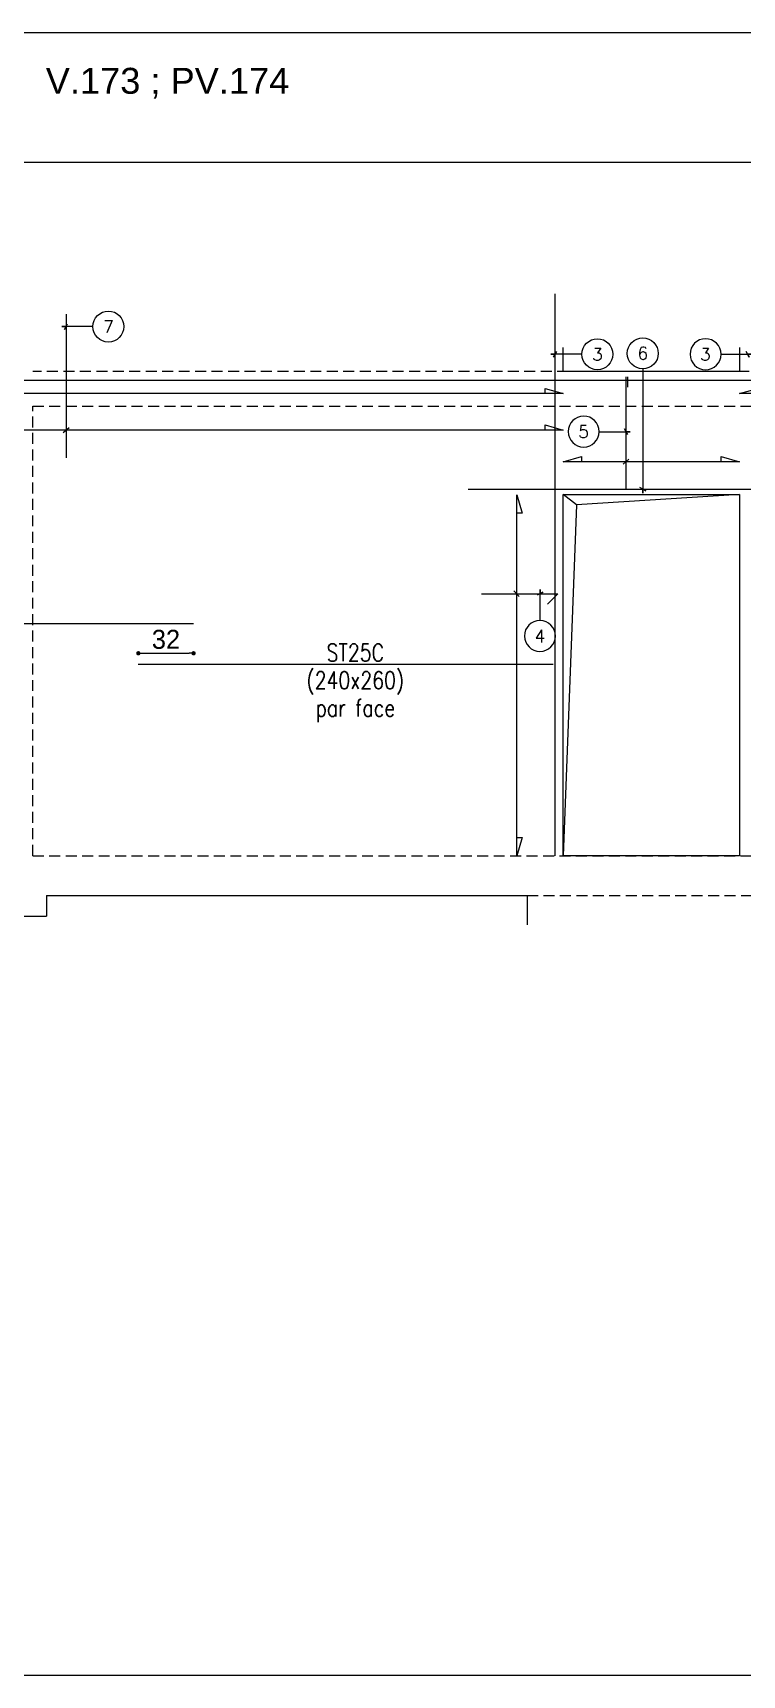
# Model space of a CAD drawing. Header units: metres. Extents: x -5618 to 118954, y -306 to 4637.
# Drawn here: x 86711 to 87121, y 624 to 1574 of the extents above; entities that cross this region are included whole.
import ezdxf
from ezdxf.enums import TextEntityAlignment as Align

# ---------------------------------------------------------------- set-up
doc = ezdxf.new("R2010")
doc.units = ezdxf.units.M
doc.linetypes.add('CACHE', pattern=[9.525, 6.35, -3.175])
for name, color, linetype in [('COTATION', 1, 'Continuous'), ('GO-FER-HA', 140, 'Continuous'), ('STR_COTATION', 1, 'Continuous'), ('STR_TS', 22, 'Continuous'), ('STR_TS_TXT', 7, 'Continuous'), ('STR_VOI-POT', 6, 'Continuous')]:
    doc.layers.add(name, color=color, linetype=linetype)
doc.layers.add('Kofragna_forma', color=7, linetype='Continuous', lineweight=70)
doc.styles.add('ARIAL', font='ARIAL.TTF')
doc.styles.add('TEXTE', font='romans.shx')
doc.styles.add('TEXTE TS', font='romans.shx', dxfattribs={"width": 0.7, "oblique": 15})
doc.dimstyles.new('COUPE-20', dxfattribs={"dimscale": 0.5, "dimtxt": 22, "dimasz": 5, "dimexe": 0.05, "dimexo": 0, "dimgap": 5, "dimtad": 1, "dimdec": 0, "dimdsep": 46, "dimtxsty": 'Standard', "dimblk1": 'DOT', "dimblk2": 'DOT', "dimsah": 1, "dimcen": 0, "dimdle": 150, "dimclrd": 1, "dimclre": 1, "dimclrt": 7, "dimadec": 0, "dimazin": 0, "dimtfac": 1, "dimtdec": 0, "dimtix": 1, "dimtmove": 2, "dimatfit": 3, "dimldrblk": 'DOT', "dimfxl": 0, "dimtvp": 1, "dimtolj": 1, "dimtzin": 0, "dimarcsym": 0})

# ---------------------------------------------------------------- blocks, each defined once
blk = doc.blocks.new('_DOT')
at = {"color": 0, "linetype": 'ByBlock'}
blk.add_line((-0.5, 0), (-1, 0), dxfattribs=at)
at = {"color": 0, "linetype": 'ByBlock', "const_width": 0.5}
blk.add_lwpolyline([(-0.25, 0, 1), (0.25, 0, 1)], format="xyb", close=True, dxfattribs=at)
blk = doc.blocks.new('*D1363')
at = {"layer": 'DEFPOINTS', "color": 0, "linetype": 'ByBlock', "lineweight": -3, "ltscale": 4.5}
for p in [(86803.68, 1232.1, 281.53), (86771.68, 1208.38, 281.53), (86803.68, 1214.85)]:
    blk.add_point(p, dxfattribs=at)
at = {"layer": 'STR_COTATION', "color": 1, "linetype": 'ByBlock', "lineweight": -2, "ltscale": 4.5}
for p, q in [((86771.68, 1214.87), (86771.68, 1214.88)), ((86774.18, 1214.85), (86801.18, 1214.85)), ((86803.68, 1214.83), (86803.68, 1214.83))]:
    blk.add_line(p, q, dxfattribs=at)
at = {"layer": 'STR_COTATION', "color": 1, "linetype": 'ByBlock', "lineweight": -2, "ltscale": 4.5, "xscale": 2.5, "yscale": 2.5, "zscale": 2.5, "rotation": 180}
blk.add_blockref('_DOT', (86771.68, 1214.85), dxfattribs=at)
at = {"layer": 'STR_COTATION', "color": 1, "linetype": 'ByBlock', "lineweight": -2, "ltscale": 4.5, "xscale": 2.5, "yscale": 2.5, "zscale": 2.5}
blk.add_blockref('_DOT', (86803.68, 1214.85), dxfattribs=at)
at = {"layer": 'STR_COTATION', "color": 7, "linetype": 'ByBlock', "lineweight": -3, "ltscale": 4.5, "insert": (86787.68, 1222.85), "char_height": 11, "attachment_point": 5}
blk.add_mtext('\\A1;32', dxfattribs=at)
blk = doc.blocks.new('mrega')
at = {"layer": 'STR_TS_TXT', "style": 'TEXTE TS', "width": 0.8}
for tag, p in [('ST10', (14.48, 0)), ('DIM', (14.48, -16)), ('NOTE', (14.48, -32))]:
    blk.add_attdef(tag, text='', height=10, dxfattribs=at).set_placement(p, align=Align.CENTER)

msp = doc.modelspace()

# ---------------------------------------------------------------- linework, layer by layer
msp.add_lwpolyline([(86167.65, 1573.71), (86167.65, 623.81), (87527.51, 623.81), (87527.51, 1573.71)], close=True)
msp.add_lwpolyline([(87527.51, 1498.77), (86167.65, 1498.77)])
at = {"layer": 'COTATION'}
for p, q in [((86728.22, 1342.49, 281.53), (86731.57, 1345.44, 281.53)), ((87052.18, 1324.17, 281.53), (87055.54, 1327.12, 281.53)), ((86991.98, 1247.62, 375.38), (86989.03, 1250.97, 375.38))]:
    msp.add_line(p, q, dxfattribs=at)
for points, elevation in [([(87007.07, 1365.03), (87007.07, 1368.03), (87017.63, 1365.03), (86576.63, 1365.03), (86587.19, 1368.03), (86587.19, 1365.03)], 375.38), ([(87415.07, 1365.03), (87415.07, 1368.03), (87425.63, 1365.03), (87119.63, 1365.03), (87130.19, 1368.03), (87130.19, 1365.03)], 375.38), ([(87007.07, 1343.97), (87007.07, 1346.97), (87017.63, 1343.97), (86576.63, 1343.97), (86587.19, 1346.97), (86587.19, 1343.97)], 281.53), ([(87109.07, 1325.64), (87109.07, 1328.64), (87119.63, 1325.64), (87017.63, 1325.64), (87028.19, 1328.64), (87028.19, 1325.64)], 281.53), ([(86990.72, 1108.35), (86993.72, 1108.35), (86990.72, 1097.79), (86990.72, 1306.54), (86993.72, 1295.98), (86990.72, 1295.98)], 281.53)]:
    msp.add_lwpolyline(points, dxfattribs=dict(at, elevation=elevation))
at = {"layer": 'GO-FER-HA'}
for points, elevation in [([(86745.36, 1403.84, -512.322006), (86745.36, 1403.77), (86727.5, 1403.77), (86729.9, 1403.77), (86729, 1402.07), (86730.79, 1405.47)], 281.53), ([(87028.35, 1387.84, -512.322006), (87028.35, 1387.77), (87010.48, 1387.77), (87012.88, 1387.77), (87011.99, 1386.07), (87013.78, 1389.47)], 375.38), ([(87063.58, 1379.34, -512.322006), (87063.65, 1379.34), (87063.65, 1307.39), (87063.65, 1309.79), (87065.35, 1308.89), (87061.95, 1310.68)], 281.53), ([(87108.91, 1387.84, 512.322006), (87108.91, 1387.77), (87126.78, 1387.77), (87124.38, 1387.77), (87125.27, 1386.07), (87123.48, 1389.47)], 375.38), ([(87038.39, 1343.1, 512.322006), (87038.39, 1343.03), (87056.26, 1343.03), (87053.86, 1343.03), (87054.76, 1341.33), (87052.96, 1344.73)], 281.53), ([(87004.07, 1233.83, 512.322006), (87004.14, 1233.83), (87004.14, 1251.69), (87004.14, 1249.29), (87005.84, 1250.19), (87002.44, 1248.4)], 375.38)]:
    msp.add_lwpolyline(points, format="xyb", dxfattribs=dict(at, elevation=elevation))
at = {"layer": 'Kofragna_forma', "linetype": 'CACHE', "lineweight": -3}
for p, q in [((87277.63, 1377.79, 281.53), (86710.63, 1377.79, 281.53)), ((86710.63, 1097.79, 281.53), (86710.63, 1357.79, 281.53)), ((86710.63, 1357.79, 281.53), (87277.63, 1357.79, 281.53)), ((86710.63, 1097.79, 281.53), (87277.63, 1097.79, 281.53)), ((86996.63, 1074.79, 281.53), (87477.61, 1074.79, 281.53))]:
    msp.add_line(p, q, dxfattribs=at)
at = {"layer": 'Kofragna_forma', "color": 4, "lineweight": -3}
for p, q in [((86718.63, 1074.79, 281.53), (86996.63, 1074.79, 281.53)), ((86718.63, 1074.79, 281.53), (86718.63, 1062.79, 281.53)), ((86996.63, 1074.79, 281.53), (86996.63, 1057.79, 281.53)), ((86578.63, 1062.79, 281.53), (86718.63, 1062.79, 281.53))]:
    msp.add_line(p, q, dxfattribs=at)
at = {"layer": 'Kofragna_forma', "color": 4, "lineweight": -3, "elevation": 281.53}
for points in [[(87119.63, 1391.79), (87119.63, 1377.79), (87017.63, 1377.79), (87017.63, 1391.79)], [(87017.63, 1306.79), (87119.63, 1306.79), (87119.63, 1097.79), (87017.63, 1097.79), (87017.63, 1306.79)], [(87119.63, 1306.79), (87025.28, 1300.67), (87017.63, 1097.79)], [(87025.28, 1300.67), (87017.63, 1306.79)]]:
    msp.add_lwpolyline(points, dxfattribs=at)
at = {"layer": 'STR_TS', "color": 3}
for p, q in [((86563.63, 1232.1, 281.53), (86803.68, 1232.1, 281.53)), ((87011.73, 1208.38, 281.53), (86771.68, 1208.38, 281.53))]:
    msp.add_line(p, q, dxfattribs=at)
at = {"layer": 'STR_VOI-POT'}
for p, q in [((87012.88, 1097.79, 281.53), (87012.88, 1422.79, 281.53)), ((86729.9, 1410.96, 281.53), (86729.9, 1327.96, 281.53)), ((86563.63, 1372.79, 281.53), (87443.63, 1372.79, 281.53)), ((87053.86, 1374.79, 281.53), (87053.86, 1309.44, 281.53)), ((87054.8, 1374.79, 281.53), (87054.8, 1368.71, 281.53)), ((86962.63, 1309.79, 281.53), (87174.63, 1309.79, 281.53))]:
    msp.add_line(p, q, dxfattribs=at)
at = {"layer": 'STR_VOI-POT', "elevation": 375.38}
msp.add_lwpolyline([(86970.21, 1249.29), (87014.54, 1249.29), (87008.56, 1243.31)], dxfattribs=at)

# ---------------------------------------------------------------- block references
at = {"layer": 'STR_TS_TXT'}
msp.add_blockref('mrega', (86882.78, 1210.28), dxfattribs=at).add_auto_attribs({'NOTE': 'par face', 'ST10': 'ST25C', 'DIM': '(240x260)'})

# ---------------------------------------------------------------- texts
at = {"style": 'ARIAL'}
msp.add_text('V.173 ; PV.174', height=15, dxfattribs=at).set_placement((86718.11, 1538.47, 93.84))
at = {"layer": 'GO-FER-HA', "style": 'TEXTE'}
for s, p in [('7', (86754.42, 1403.77, 375.53)), ('3', (87037.41, 1387.77, 469.38)), ('6', (87063.65, 1388.4, 375.53))]:
    msp.add_text(s, height=7.2, rotation=360, dxfattribs=at).set_placement(p, align=Align.MIDDLE_CENTER)
for s, p in [('3', (87099.85, 1387.77, 469.38)), ('5', (87029.34, 1343.03, 375.53)), ('4', (87004.14, 1224.77, 469.38))]:
    msp.add_text(s, height=7.2, dxfattribs=at).set_placement(p, align=Align.MIDDLE_CENTER)

# ---------------------------------------------------------------- dimensions: what is measured, and where the dimension line sits
at = {"layer": 'STR_COTATION', "linetype": 'ByBlock', "lineweight": -3, "ltscale": 4.5}
dim = msp.add_linear_dim(base=(86803.68, 1214.85), p1=(86771.68, 1208.38, 281.53), p2=(86803.68, 1232.1, 281.53), dimstyle='COUPE-20', override={"dimfxl": 0.1}, dxfattribs=at)
dim.commit()
dim.dimension.update_dxf_attribs({"geometry": '*D1363', "text_midpoint": (86787.68, 1222.85)})

doc.saveas('drawing.dxf')
